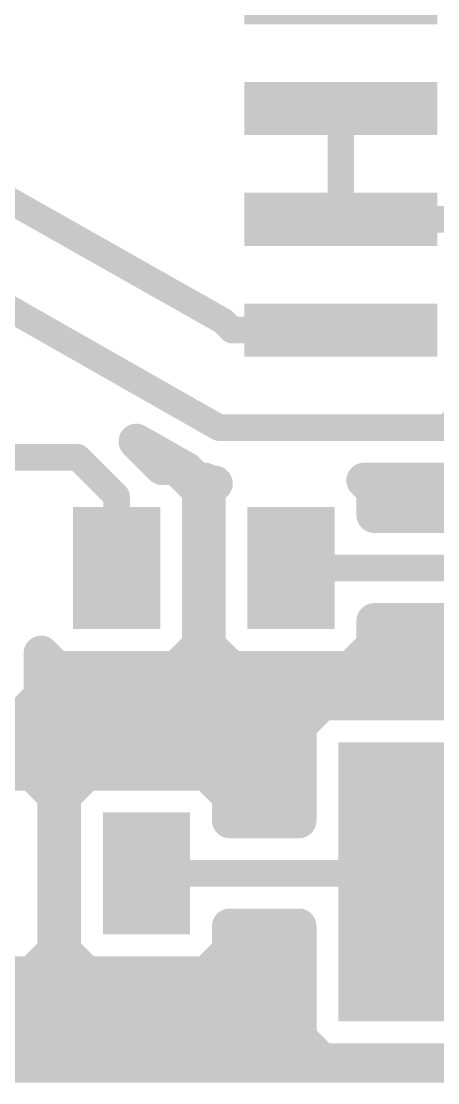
# Model space of a CAD drawing. Extents: x -40.6 to 40.6, y -25.6 to 25.6.
# Drawn here: x 8.55 to 13.33, y -25.57 to -13.4 of the extents above; entities that cross this region are included whole.
import ezdxf

# ---------------------------------------------------------------- set-up
doc = ezdxf.new("R2010")
doc.units = 0
doc.layers.add('16', color=175, linetype='CONTINUOUS')

# ---------------------------------------------------------------- blocks, each defined once
blk = doc.blocks.new('RECT')
blk.add_solid([(-0.5, -0.5), (0.5, -0.5), (-0.5, 0.5), (0.5, 0.5)])

msp = doc.modelspace()

# ---------------------------------------------------------------- linework, layer by layer
at = {"layer": '16'}
for points, const_width in [([(12.2174, -14.4018), (12.2174, -15.6718)], 0.3048), ([(7.7724, -15.0876), (10.8712, -16.8402)], 0.3048), ([(12.2174, -15.6718), (13.4874, -15.6718)], 0.3048), ([(10.8204, -18.0594), (7.6962, -16.2814)], 0.3048), ([(10.9728, -16.9418), (10.8712, -16.8402)], 0.3048), ([(12.2174, -16.9418), (10.9728, -16.9418)], 0.3048), ([(13.6906, -17.8054), (13.4366, -18.0594)], 0.3048), ([(12.9794, -18.0594), (10.8204, -18.0594)], 0.3048), ([(13.4366, -18.0594), (12.9794, -18.0594)], 0.3048), ([(10.1724, -18.516), (9.8741, -18.2177)], 0.4064), ([(9.8741, -18.2177), (10.4499, -18.5453)], 0.4064), ([(9.9444, -18.288), (9.9977, -18.288)], 0.4064), ([(9.2, -18.4), (8.3836, -18.4)], 0.3048), ([(9.6472, -18.8472), (9.2, -18.4)], 0.3048), ([(10.3349, -18.516), (10.1724, -18.516)], 0.4064), ([(10.6004, -18.7815), (10.3349, -18.516)], 0.4064), ([(10.4499, -18.5453), (10.5696, -18.665)], 0.4064), ([(10.5133, -18.6944), (10.7118, -18.6944)], 0.4064), ([(10.5696, -18.665), (10.6601, -18.665)], 0.4064), ([(10.6601, -18.665), (10.7389, -18.7098)], 0.4064), ([(12.6004, -18.7815), (12.4839, -18.665)], 0.4064), ([(12.4839, -18.665), (13.6874, -18.665)], 0.4064), ([(12.5133, -18.6944), (23.2668, -18.6944)], 0.4064), ([(10.6004, -20.5569), (10.6004, -18.7815)], 0.4064), ([(10.7758, -18.6997), (10.694, -18.7815)], 0.4064), ([(10.694, -18.7815), (10.694, -20.5569)], 0.4064), ([(10.7389, -18.7098), (10.7758, -18.6997)], 0.4064), ([(12.6004, -19.0636), (12.6004, -18.7815)], 0.4064), ([(9.6472, -19.6692), (9.6472, -18.8472)], 0.3048), ([(10.6004, -19.1008), (10.694, -19.1008)], 0.4064), ([(17.02, -19.0636), (12.6004, -19.0636)], 0.4064), ([(10.6004, -19.5072), (10.694, -19.5072)], 0.4064), ([(11.6472, -19.6692), (16.7692, -19.6692)], 0.3048), ([(10.6004, -19.9136), (10.694, -19.9136)], 0.4064), ([(12.6004, -20.5569), (12.6004, -20.2748)], 0.4064), ([(12.6004, -20.2748), (16.5184, -20.2748)], 0.4064), ([(10.6004, -20.32), (10.694, -20.32)], 0.4064), ([(12.6004, -20.32), (16.5636, -20.32)], 0.4064), ([(10.3349, -20.8224), (10.6004, -20.5569)], 0.4064), ([(10.694, -20.5569), (10.9595, -20.8224)], 0.4064), ([(12.3349, -20.8224), (12.6004, -20.5569)], 0.4064), ([(8.7846, -21.1405), (8.7846, -20.6475)], 0.4064), ([(8.7846, -20.6475), (8.9595, -20.8224)], 0.4064), ([(8.7846, -20.7264), (8.8635, -20.7264)], 0.4064), ([(10.4309, -20.7264), (10.8635, -20.7264)], 0.4064), ([(12.4309, -20.7264), (16.97, -20.7264)], 0.4064), ([(8.9595, -20.8224), (10.3349, -20.8224)], 0.4064), ([(10.9595, -20.8224), (12.3349, -20.8224)], 0.4064), ([(8.5191, -21.406), (8.7846, -21.1405)], 0.4064), ([(8.7846, -21.1328), (17.3764, -21.1328)], 0.4064), ([(12.0013, -21.2132), (11.7358, -21.4787)], 0.4064), ([(14.1767, -21.2132), (12.0013, -21.2132)], 0.4064), ([(8.187, -21.406), (8.5191, -21.406)], 0.4064), ([(11.7358, -21.4787), (11.7358, -22.5636)], 0.4064), ([(8.187, -21.5392), (11.7358, -21.5392)], 0.4064), ([(8.187, -21.9456), (11.7358, -21.9456)], 0.4064), ([(8.6783, -22.016), (8.187, -22.016)], 0.4064), ([(8.9438, -22.2815), (8.6783, -22.016)], 0.4064), ([(9.3029, -22.016), (9.0374, -22.2815)], 0.4064), ([(10.6783, -22.016), (9.3029, -22.016)], 0.4064), ([(10.9438, -22.2815), (10.6783, -22.016)], 0.4064), ([(8.9438, -24.0569), (8.9438, -22.2815)], 0.4064), ([(9.0374, -22.2815), (9.0374, -24.0569)], 0.4064), ([(10.9438, -22.5636), (10.9438, -22.2815)], 0.4064), ([(8.9438, -22.352), (9.0374, -22.352)], 0.4064), ([(10.9438, -22.352), (11.7358, -22.352)], 0.4064), ([(11.7358, -22.5636), (10.9438, -22.5636)], 0.4064), ([(8.9438, -22.7584), (9.0374, -22.7584)], 0.4064), ([(8.9438, -23.1648), (9.0374, -23.1648)], 0.4064), ([(9.9906, -23.1692), (12.9918, -23.1692)], 0.3048), ([(12.9918, -23.1692), (13.089, -23.2664)], 0.254), ([(8.9438, -23.5712), (9.0374, -23.5712)], 0.4064), ([(10.9438, -24.0569), (10.9438, -23.7748)], 0.4064), ([(10.9438, -23.7748), (11.7358, -23.7748)], 0.4064), ([(11.7358, -23.7748), (11.7358, -25.0541)], 0.4064), ([(8.9438, -23.9776), (9.0374, -23.9776)], 0.4064), ([(10.9438, -23.9776), (11.7358, -23.9776)], 0.4064), ([(8.6783, -24.3224), (8.9438, -24.0569)], 0.4064), ([(9.0374, -24.0569), (9.3029, -24.3224)], 0.4064), ([(10.6783, -24.3224), (10.9438, -24.0569)], 0.4064), ([(5.3044, -24.384), (11.7358, -24.384)], 0.4064), ([(7.3029, -24.3224), (8.6783, -24.3224)], 0.4064), ([(9.3029, -24.3224), (10.6783, -24.3224)], 0.4064), ([(5.2855, -24.7904), (11.7358, -24.7904)], 0.4064), ([(11.7358, -25.0541), (12.0013, -25.3196)], 0.4064), ([(-38.8985, -25.1968), (11.8785, -25.1968)], 0.4064), ([(38.5318, -25.3659), (-38.3311, -25.3659)], 0.4064), ([(12.0013, -25.3196), (14.1767, -25.3196)], 0.4064)]:
    msp.add_lwpolyline(points, dxfattribs=dict(at, const_width=const_width))
for points, const_width in [([(12.2936, -14.4018, 1), (12.1412, -14.4018)], 0.1524), ([(12.2174, -15.5956, 1), (12.2174, -15.748)], 0.1524), ([(12.1412, -15.6718, 1), (12.2936, -15.6718)], 0.1524), ([(10.9251, -16.7863, 1), (10.8173, -16.8941)], 0.1524), ([(10.8337, -16.9065, 1), (10.9087, -16.7739)], 0.1524), ([(10.9728, -16.8656, 1), (10.9728, -17.018)], 0.1524), ([(12.2174, -17.018, 1), (12.2174, -16.8656)], 0.1524), ([(10.9189, -16.9957, 1), (11.0267, -16.8879)], 0.1524), ([(10.8204, -17.9832, 1), (10.8204, -18.1356)], 0.1524), ([(10.7827, -18.1256, 1), (10.8581, -17.9932)], 0.1524), ([(12.9794, -17.9832, 1), (12.9794, -18.1356)], 0.1524), ([(12.9794, -18.1356, 1), (12.9794, -17.9832)], 0.1524), ([(13.3827, -18.0055, 1), (13.4905, -18.1133)], 0.1524), ([(9.9459, -18.1458, 1), (9.8023, -18.2895)], 0.2032), ([(9.9244, -18.1294, 1), (9.8238, -18.306)], 0.2032), ([(9.9444, -18.1864, 1), (9.9444, -18.3896)], 0.2032), ([(9.9977, -18.3896, 1), (9.9977, -18.1864)], 0.2032), ([(9.2539, -18.3461, 1), (9.1461, -18.4539)], 0.1524), ([(9.2, -18.4762, 1), (9.2, -18.3238)], 0.1524), ([(10.1724, -18.4144, 1), (10.1724, -18.6176)], 0.2032), ([(10.1006, -18.5878, 1), (10.2443, -18.4442)], 0.2032), ([(10.4068, -18.4442, 1), (10.2631, -18.5878)], 0.2032), ([(10.3349, -18.6176, 1), (10.3349, -18.4144)], 0.2032), ([(10.5217, -18.4735, 1), (10.3781, -18.6172)], 0.2032), ([(10.3997, -18.6336, 1), (10.5002, -18.457)], 0.2032), ([(10.5133, -18.5928, 1), (10.5133, -18.796)], 0.2032), ([(10.5696, -18.5634, 1), (10.5696, -18.7666)], 0.2032), ([(10.4977, -18.7368, 1), (10.6414, -18.5932)], 0.2032), ([(10.7104, -18.5767, 1), (10.6099, -18.7533)], 0.2032), ([(10.6601, -18.7666, 1), (10.6601, -18.5634)], 0.2032), ([(10.7118, -18.796, 1), (10.7118, -18.5928)], 0.2032), ([(12.4839, -18.5634, 1), (12.4839, -18.7666)], 0.2032), ([(12.5558, -18.5932, 1), (12.4121, -18.7368)], 0.2032), ([(12.5133, -18.5928, 1), (12.5133, -18.796)], 0.2032), ([(10.702, -18.7815, 1), (10.4988, -18.7815)], 0.2032), ([(10.5286, -18.8533, 1), (10.6722, -18.7096)], 0.2032), ([(10.7956, -18.7815, 1), (10.5924, -18.7815)], 0.2032), ([(10.6222, -18.7096, 1), (10.7658, -18.8533)], 0.2032), ([(10.712, -18.6118, 1), (10.7658, -18.8078)], 0.2032), ([(10.6886, -18.7981, 1), (10.7891, -18.6215)], 0.2032), ([(10.8477, -18.7715, 1), (10.704, -18.6278)], 0.2032), ([(10.8027, -18.7976, 1), (10.7489, -18.6017)], 0.2032), ([(12.702, -18.7815, 1), (12.4988, -18.7815)], 0.2032), ([(12.5286, -18.8533, 1), (12.6722, -18.7096)], 0.2032), ([(9.7234, -18.8472, 1), (9.571, -18.8472)], 0.1524), ([(9.5933, -18.9011, 1), (9.7011, -18.7933)], 0.1524), ([(10.6004, -18.9992, 1), (10.6004, -19.2024)], 0.2032), ([(10.694, -19.2024, 1), (10.694, -18.9992)], 0.2032), ([(12.6004, -18.962, 1), (12.6004, -19.1652)], 0.2032), ([(12.4988, -19.0636, 1), (12.702, -19.0636)], 0.2032), ([(10.6004, -19.4056, 1), (10.6004, -19.6088)], 0.2032), ([(10.694, -19.6088, 1), (10.694, -19.4056)], 0.2032), ([(11.6472, -19.593, 1), (11.6472, -19.7454)], 0.1524), ([(9.571, -19.6692, 1), (9.7234, -19.6692)], 0.1524), ([(10.6004, -19.812, 1), (10.6004, -20.0152)], 0.2032), ([(10.694, -20.0152, 1), (10.694, -19.812)], 0.2032), ([(12.702, -20.2748, 1), (12.4988, -20.2748)], 0.2032), ([(12.6004, -20.1732, 1), (12.6004, -20.3764)], 0.2032), ([(10.6004, -20.2184, 1), (10.6004, -20.4216)], 0.2032), ([(10.694, -20.4216, 1), (10.694, -20.2184)], 0.2032), ([(12.6004, -20.2184, 1), (12.6004, -20.4216)], 0.2032), ([(10.6722, -20.6288, 1), (10.5286, -20.4851)], 0.2032), ([(10.7658, -20.4851, 1), (10.6222, -20.6288)], 0.2032), ([(12.6722, -20.6288, 1), (12.5286, -20.4851)], 0.2032), ([(8.8862, -20.6475, 1), (8.683, -20.6475)], 0.2032), ([(8.8564, -20.5757, 1), (8.7128, -20.7194)], 0.2032), ([(8.7846, -20.6248, 1), (8.7846, -20.828)], 0.2032), ([(8.8635, -20.828, 1), (8.8635, -20.6248)], 0.2032), ([(10.4309, -20.6248, 1), (10.4309, -20.828)], 0.2032), ([(10.4988, -20.5569, 1), (10.702, -20.5569)], 0.2032), ([(10.5924, -20.5569, 1), (10.7956, -20.5569)], 0.2032), ([(10.8635, -20.828, 1), (10.8635, -20.6248)], 0.2032), ([(12.4309, -20.6248, 1), (12.4309, -20.828)], 0.2032), ([(12.4988, -20.5569, 1), (12.702, -20.5569)], 0.2032), ([(8.9595, -20.7208, 1), (8.9595, -20.924)], 0.2032), ([(8.8876, -20.8942, 1), (9.0313, -20.7506)], 0.2032), ([(10.2631, -20.7506, 1), (10.4068, -20.8942)], 0.2032), ([(10.3349, -20.924, 1), (10.3349, -20.7208)], 0.2032), ([(10.9595, -20.7208, 1), (10.9595, -20.924)], 0.2032), ([(10.8876, -20.8942, 1), (11.0313, -20.7506)], 0.2032), ([(12.2631, -20.7506, 1), (12.4068, -20.8942)], 0.2032), ([(12.3349, -20.924, 1), (12.3349, -20.7208)], 0.2032), ([(8.7846, -21.0312, 1), (8.7846, -21.2344)], 0.2032), ([(8.683, -21.1405, 1), (8.8862, -21.1405)], 0.2032), ([(8.8564, -21.2124, 1), (8.7128, -21.0687)], 0.2032), ([(12.0013, -21.1116, 1), (12.0013, -21.3148)], 0.2032), ([(12.0731, -21.285, 1), (11.9294, -21.1414)], 0.2032), ([(8.4473, -21.3342, 1), (8.591, -21.4778)], 0.2032), ([(8.5191, -21.5076, 1), (8.5191, -21.3044)], 0.2032), ([(11.8374, -21.4787, 1), (11.6342, -21.4787)], 0.2032), ([(11.664, -21.4068, 1), (11.8076, -21.5505)], 0.2032), ([(11.7358, -21.6408, 1), (11.7358, -21.4376)], 0.2032), ([(11.7358, -22.0472, 1), (11.7358, -21.844)], 0.2032), ([(8.7502, -21.9442, 1), (8.6065, -22.0878)], 0.2032), ([(8.6783, -22.1176, 1), (8.6783, -21.9144)], 0.2032), ([(9.3029, -21.9144, 1), (9.3029, -22.1176)], 0.2032), ([(9.3747, -22.0878, 1), (9.231, -21.9442)], 0.2032), ([(10.7502, -21.9442, 1), (10.6065, -22.0878)], 0.2032), ([(10.6783, -22.1176, 1), (10.6783, -21.9144)], 0.2032), ([(9.0454, -22.2815, 1), (8.8422, -22.2815)], 0.2032), ([(8.872, -22.3533, 1), (9.0156, -22.2096)], 0.2032), ([(9.139, -22.2815, 1), (8.9358, -22.2815)], 0.2032), ([(8.9656, -22.2096, 1), (9.1092, -22.3533)], 0.2032), ([(11.0454, -22.2815, 1), (10.8422, -22.2815)], 0.2032), ([(10.872, -22.3533, 1), (11.0156, -22.2096)], 0.2032), ([(8.9438, -22.2504, 1), (8.9438, -22.4536)], 0.2032), ([(9.0374, -22.4536, 1), (9.0374, -22.2504)], 0.2032), ([(10.9438, -22.2504, 1), (10.9438, -22.4536)], 0.2032), ([(11.7358, -22.4536, 1), (11.7358, -22.2504)], 0.2032), ([(10.9438, -22.462, 1), (10.9438, -22.6652)], 0.2032), ([(11.7358, -22.6652, 1), (11.7358, -22.462)], 0.2032), ([(10.8422, -22.5636, 1), (11.0454, -22.5636)], 0.2032), ([(11.6342, -22.5636, 1), (11.8374, -22.5636)], 0.2032), ([(8.9438, -22.6568, 1), (8.9438, -22.86)], 0.2032), ([(9.0374, -22.86, 1), (9.0374, -22.6568)], 0.2032), ([(8.9438, -23.0632, 1), (8.9438, -23.2664)], 0.2032), ([(9.0374, -23.2664, 1), (9.0374, -23.0632)], 0.2032), ([(9.9906, -23.093, 1), (9.9906, -23.2454)], 0.1524), ([(13.0367, -23.1243, 1), (12.9469, -23.2141)], 0.127), ([(12.9918, -23.2454, 1), (12.9918, -23.093)], 0.1524), ([(13.0441, -23.3113, 1), (13.1339, -23.2215)], 0.127), ([(8.9438, -23.4696, 1), (8.9438, -23.6728)], 0.2032), ([(9.0374, -23.6728, 1), (9.0374, -23.4696)], 0.2032), ([(11.0454, -23.7748, 1), (10.8422, -23.7748)], 0.2032), ([(10.9438, -23.6732, 1), (10.9438, -23.8764)], 0.2032), ([(11.8374, -23.7748, 1), (11.6342, -23.7748)], 0.2032), ([(11.7358, -23.8764, 1), (11.7358, -23.6732)], 0.2032), ([(8.9438, -23.876, 1), (8.9438, -24.0792)], 0.2032), ([(9.0374, -24.0792, 1), (9.0374, -23.876)], 0.2032), ([(10.9438, -23.876, 1), (10.9438, -24.0792)], 0.2032), ([(11.7358, -24.0792, 1), (11.7358, -23.876)], 0.2032), ([(8.8422, -24.0569, 1), (9.0454, -24.0569)], 0.2032), ([(9.0156, -24.1288, 1), (8.872, -23.9851)], 0.2032), ([(9.1092, -23.9851, 1), (8.9656, -24.1288)], 0.2032), ([(8.9358, -24.0569, 1), (9.139, -24.0569)], 0.2032), ([(10.8422, -24.0569, 1), (11.0454, -24.0569)], 0.2032), ([(11.0156, -24.1288, 1), (10.872, -23.9851)], 0.2032), ([(8.6065, -24.2506, 1), (8.7502, -24.3942)], 0.2032), ([(8.6783, -24.424, 1), (8.6783, -24.2208)], 0.2032), ([(9.3029, -24.2208, 1), (9.3029, -24.424)], 0.2032), ([(9.231, -24.3942, 1), (9.3747, -24.2506)], 0.2032), ([(10.6065, -24.2506, 1), (10.7502, -24.3942)], 0.2032), ([(10.6783, -24.424, 1), (10.6783, -24.2208)], 0.2032), ([(11.7358, -24.4856, 1), (11.7358, -24.2824)], 0.2032), ([(11.7358, -24.892, 1), (11.7358, -24.6888)], 0.2032), ([(11.8076, -24.9823, 1), (11.664, -25.126)], 0.2032), ([(11.6342, -25.0541, 1), (11.8374, -25.0541)], 0.2032), ([(11.8785, -25.2984, 1), (11.8785, -25.0952)], 0.2032), ([(12.0013, -25.218, 1), (12.0013, -25.4212)], 0.2032), ([(11.9294, -25.3914, 1), (12.0731, -25.2478)], 0.2032)]:
    msp.add_lwpolyline(points, format="xyb", dxfattribs=dict(at, const_width=const_width))

# ---------------------------------------------------------------- block references
for p, xscale, yscale, rotation in [((12.2174, -13.1318), 0.6096, 2.2098, 90), ((12.2174, -14.4018), 0.6096, 2.2098, 90), ((12.2174, -15.6718), 0.6096, 2.2098, 90), ((12.2174, -16.9418), 0.6096, 2.2098, 90), ((13.089, -23.2664), 1.8, 3.2, 180)]:
    msp.add_blockref('RECT', p, dxfattribs=dict(at, xscale=xscale, yscale=yscale, rotation=rotation))
at = {"layer": '16', "yscale": 1.4}
for p in [(9.6472, -19.6692), (11.6472, -19.6692), (9.9906, -23.1692)]:
    msp.add_blockref('RECT', p, dxfattribs=at)

doc.saveas('drawing.dxf')
